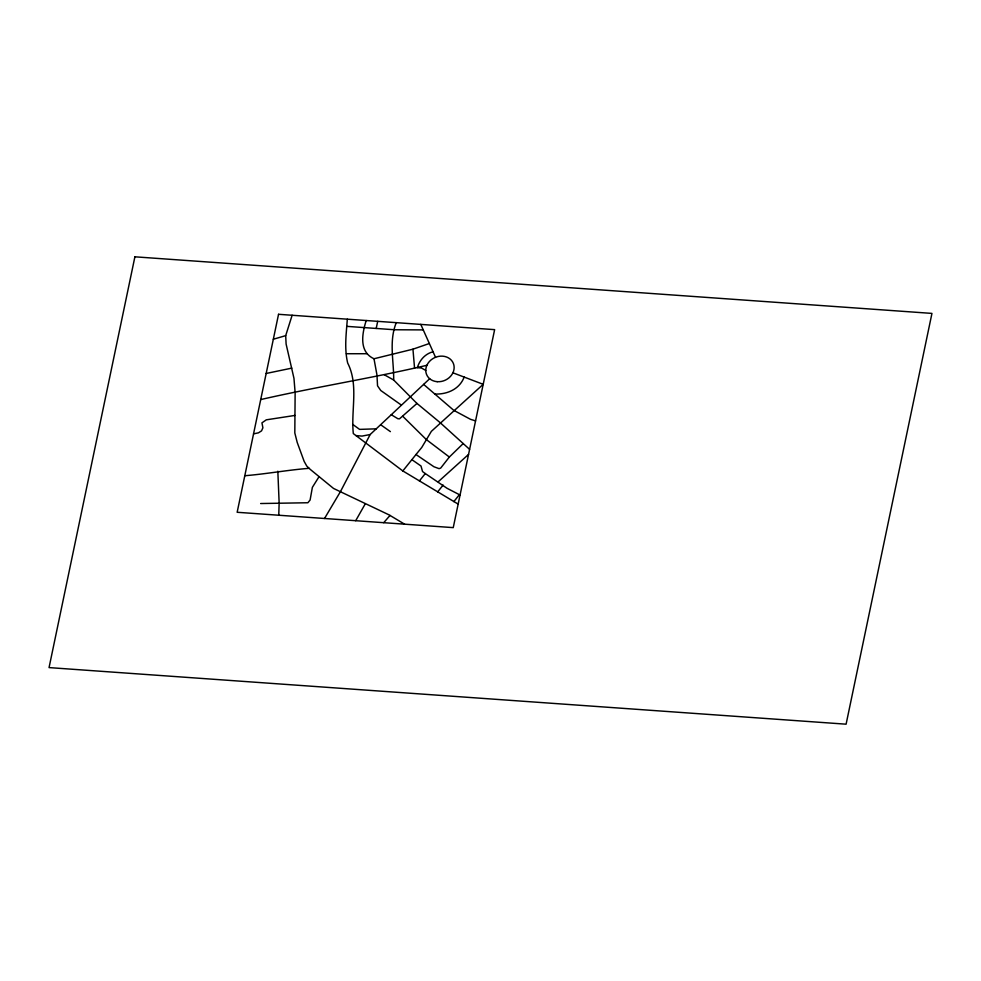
<?xml version="1.0" encoding="UTF-8"?>
<svg xmlns="http://www.w3.org/2000/svg" width="981" height="981" viewBox="0 0 981 981"><rect width="100%" height="100%" fill="white"/><g stroke="black" fill="none" stroke-linecap="round" stroke-linejoin="round"><path stroke-width="1.47" d="M458.164 504.111L402.688 470.855L353.307 433.565C350.855 410.266 358.801 384.822 347.679 363.044C344.208 348.451 346.268 333.798 347.311 319.181M278.763 515.233L279.144 503.008L277.831 471.211M366.207 320.517C362.161 333.381 358.58 351.738 373.994 358.764L376.974 375.024L377.538 385.827L380.763 390.499L401.18 404.957M376.201 328.451L377.697 321.339M396.263 322.651C388.746 341.413 393.921 360.824 393.675 380.015L416.766 403.277L439.807 422.357L469.605 449.359M404.601 524.173L389.114 514.902L333.528 488.44L310.339 469.47L306.759 466.049L304.159 461.377L297.218 442.456L294.815 432.964L295.134 392.67L293.957 378.31L286.109 344.049L285.692 335.649L292.13 315.257M429.678 378.727L370.156 434.534L340.517 491.493L324.527 518.483M355.698 520.703L365.3 503.768M319.083 476.619L312.375 487.349L310.106 500.016L307.887 502.75L260.639 503.535M464.185 377.084C459.476 389.273 447.226 394.472 434.853 394.055M463.216 443.559L449.347 457.036L440.702 468.072L439.071 468.648L433.945 466.76L415.993 454.534L402.823 470.941M390.009 515.442L383.718 522.689M419.39 480.911L425.3 473.541M437.661 491.898L443.118 485.092M453.823 501.622L459.39 494.669M415.993 454.534L421.769 447.434L431.346 431.37L483.204 384.319L452.915 372.805M391.284 414.718L397.869 418.728L399.488 418.838L416.962 403.436M438.213 481.781L468.55 454.424M433.05 351.774C425.19 353.761 419.61 360.088 417.33 367.703L421.45 367.985L425.779 370.462M367.152 353.724L346.379 353.724M373.994 358.764L412.952 349.187L429.347 343.509M273.331 339.242L285.692 335.649M426.882 365.3C371.824 378.2 315.821 386.943 260.725 399.561M370.156 434.534L362.014 436.091L355.993 435.589M253.552 433.86L258.457 432.829L261.559 430.843L262.896 427.79L261.952 422.848L266.305 419.831L294.876 415.441M266.17 373.467L291.786 368.133M309.125 468.317C287.531 470.022 266.329 473.982 244.809 475.724M423.265 329.898L394.656 329.763L347.262 326.391M376.226 428.832L359.586 429.384L352.792 424.454M475.564 420.886L470.512 419.316L453.774 410.34L423.633 384.393M460.064 495.025L447.091 488.317L424.785 473.222L422.541 471.542L421.008 466.024L411.885 459.66M384.196 374.693L393.675 380.015M380.628 424.712L390.389 431.628M449.347 457.036L426.33 439.574L402.823 416.349M420.788 324.392L435.527 357.292M412.952 349.187L414.571 368.292M134.9 256.814L49.05 667.595L846.1 724.186L931.95 313.405L134.9 256.814M278.543 314.3L237.157 512.278L453.247 527.631L494.632 329.641L278.543 314.3M437.183 381.683A14.494 12.446 -23.7 0 0 453.394 363.485A14.494 12.446 -23.7 0 0 429.298 361.609A14.494 12.446 -23.7 0 0 437.183 381.683"/></g></svg>
